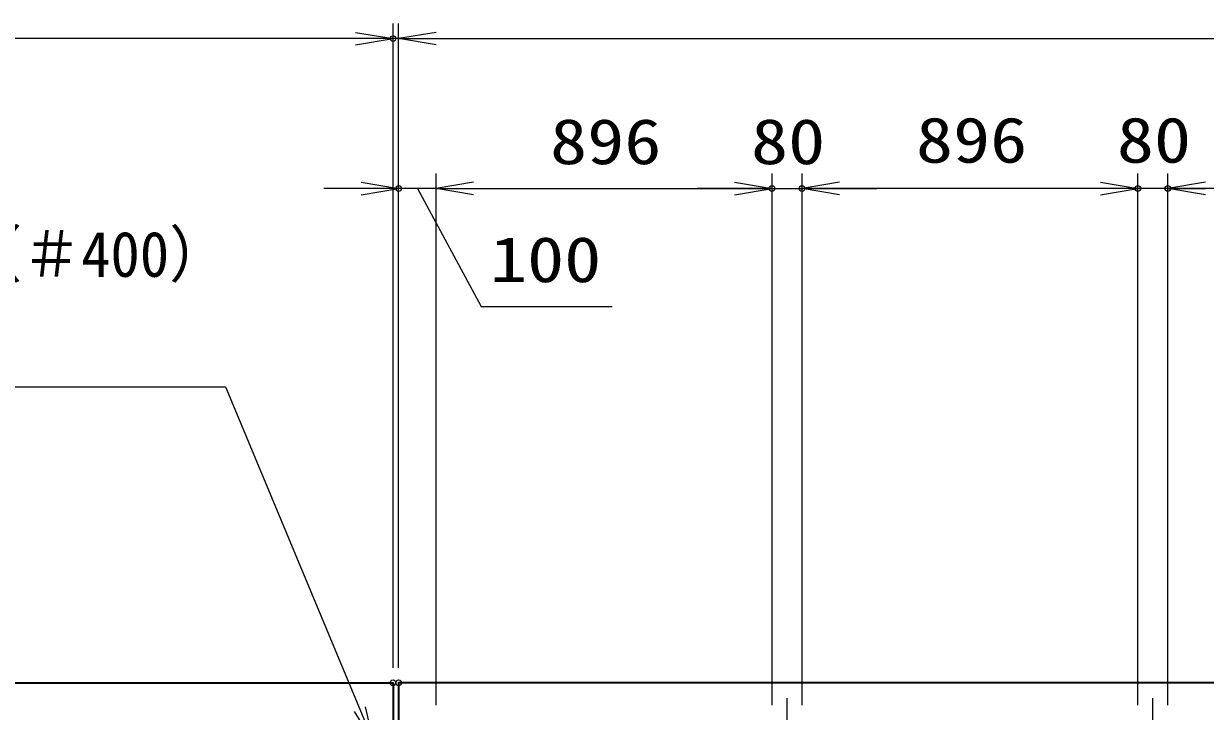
# Model space of a CAD drawing. Units: millimetres at full size. Extents: x -11880 to 11880, y -8400 to 8400.
# Drawn here: x -1142 to 2010, y 550 to 2385 of the extents above; entities that cross this region are included whole.
import ezdxf
from ezdxf.enums import TextEntityAlignment as Align

# ---------------------------------------------------------------- set-up
doc = ezdxf.new("R2010")
doc.units = ezdxf.units.MM
doc.header["$LTSCALE"] = 30
doc.header["$PDMODE"] = 32
doc.header["$PDSIZE"] = 15
doc.linetypes.add('USER1', pattern=[18, 12, -1.5, 3, -1.5])
for name, color, linetype, lineweight in [('0-1_外形線', 7, 'Continuous', 35), ('0-2_軸線', 200, 'USER1', 15), ('0-4_寸法線', 4, 'Continuous', 18), ('0-5_0', 7, 'Continuous', 18)]:
    doc.layers.add(name, color=color, linetype=linetype, lineweight=lineweight)
doc.layers.add('0-6_Defpoints', color=7, linetype='Continuous')
doc.styles.add('ＭＳ ゴシック', font='')
doc.styles.get('ＭＳ ゴシック').set_extended_font_data('MS Gothic')

# ---------------------------------------------------------------- blocks, each defined once
blk = doc.blocks.new('_Open')
at = {"layer": '0-5_0', "color": 4}
blk.add_line((-30, 5), (0, 0), dxfattribs=at)
blk.add_lwpolyline([(-30, -5), (0, 0), (-30, 0)], dxfattribs=at)
blk = doc.blocks.new('S40')
at = {"layer": '0-4_寸法線'}
for points in [[(19671102.3, 87086347.9), (19722678.3, 87086347.9), (19733430.6, 87060534.5), (19734584.1, 87057765.1)], [(19732969, 87060342.3), (19734584.1, 87057765.1), (19733892.1, 87060726.8)]]:
    blk.add_lwpolyline(points, dxfattribs=at)
at = {"layer": '0-4_寸法線', "color": 254, "style": 'ＭＳ ゴシック'}
for s, width, p in [('両取手 SUS304（＃400）', 0.95, (19671102.3, 87094048.4)), ('φ25-300L', 1.1, (19670497.5, 87087748.4))]:
    blk.add_text(s, height=3637, dxfattribs=dict(at, width=width)).set_placement(p, align=Align.BOTTOM_LEFT)

msp = doc.modelspace()

# ---------------------------------------------------------------- linework, layer by layer
at = {"layer": '0-1_外形線'}
for points in [[(-5156.9, 626.69), (-156.9, 626.69), (-156.9, 59.19)], [(4858.1, 626.69), (-141.9, 626.69), (-141.9, 59.19)]]:
    msp.add_lwpolyline(points, dxfattribs=at)
at = {"layer": '0-2_軸線'}
for p, q in [((894.1, -712.31), (894.1, 585.69)), ((1870.1, -712.31), (1870.1, 585.69))]:
    msp.add_line(p, q, dxfattribs=at)
at = {"layer": '0-4_寸法線'}
for p, q in [((-156.9, 666.69), (-156.9, 2385.25)), ((-156.9, 666.69), (-156.9, 2385.25)), ((-141.9, 666.69), (-141.9, 2385.25)), ((-141.9, 666.69), (-141.9, 2385.25)), ((-156.9, 2345.25), (-5156.9, 2345.25)), ((-256.9, 2345.25), (-356.9, 2345.25)), ((-141.9, 2345.25), (-156.9, 2345.25)), ((-141.9, 2345.25), (4858.1, 2345.25)), ((-41.9, 2345.25), (58.1, 2345.25)), ((-141.9, 666.69), (-141.9, 1985.25)), ((-41.9, 566.69), (-41.9, 1985.25)), ((-41.9, 566.69), (-41.9, 1985.25)), ((854.1, 566.69), (854.1, 1985.25)), ((854.1, 566.69), (854.1, 1985.25)), ((934.1, 566.69), (934.1, 1985.25)), ((934.1, 566.69), (934.1, 1985.25)), ((1830.1, 566.69), (1830.1, 1985.25)), ((1830.1, 566.69), (1830.1, 1985.25)), ((1910.1, 566.69), (1910.1, 1985.25)), ((1910.1, 566.69), (1910.1, 1985.25)), ((-241.9, 1945.25), (-341.9, 1945.25)), ((-41.9, 1945.25), (-141.9, 1945.25)), ((-41.9, 1945.25), (854.1, 1945.25)), ((58.1, 1945.25), (158.1, 1945.25)), ((754.1, 1945.25), (654.1, 1945.25)), ((854.1, 1945.25), (934.1, 1945.25)), ((1830.1, 1945.25), (934.1, 1945.25)), ((1034.1, 1945.25), (1134.1, 1945.25)), ((1730.1, 1945.25), (1630.1, 1945.25)), ((1910.1, 1945.25), (1830.1, 1945.25)), ((2806.1, 1945.25), (1910.1, 1945.25))]:
    msp.add_line(p, q, dxfattribs=at)
msp.add_lwpolyline([(-91.9, 1945.25), (78.58, 1630.54), (427.38, 1630.54)], dxfattribs=at)
at = {"layer": '0-6_Defpoints'}
for p in [(-156.9, 2345.25), (-141.9, 1945.25), (854.1, 1945.25), (934.1, 1945.25), (1830.1, 1945.25), (1910.1, 1945.25), (-156.9, 626.69), (-141.9, 626.69)]:
    msp.add_point(p, dxfattribs=at)

# ---------------------------------------------------------------- block references
at = {"layer": '0-4_寸法線'}
for name, p, xscale, yscale in [('_Open', (-156.9, 2345.25), 3.333333, 3.333333), ('_Open', (-156.9, 2345.25), 3.333333, 3.333333), ('_Open', (-141.9, 1945.25), 3.333333, 3.333333), ('_Open', (854.1, 1945.25), 3.333333, 3.333333), ('_Open', (854.1, 1945.25), 3.333333, 3.333333), ('_Open', (1830.1, 1945.25), 3.333333, 3.333333), ('_Open', (1830.1, 1945.25), 3.333333, 3.333333), ('S40', (-658026.37, -2901461.32), 0.03333333, 0.03333333)]:
    msp.add_blockref(name, p, dxfattribs=dict(at, xscale=xscale, yscale=yscale))
at = {"layer": '0-4_寸法線', "xscale": 3.333333, "yscale": 3.333333, "rotation": 180}
for p in [(-141.9, 2345.25), (-141.9, 2345.25), (-41.9, 1945.25), (-41.9, 1945.25), (934.1, 1945.25), (934.1, 1945.25), (1910.1, 1945.25), (1910.1, 1945.25)]:
    msp.add_blockref('_Open', p, dxfattribs=at)

# ---------------------------------------------------------------- texts
at = {"layer": '0-4_寸法線', "color": 254, "style": 'ＭＳ ゴシック', "width": 1.2}
for s, p in [('896', (262.1, 1973.93)), ('80', (798.1, 1973.93)), ('896', (1238.1, 1977.93)), ('80', (1774.1, 1977.93)), ('100', (101.78, 1659.22))]:
    msp.add_text(s, height=121.2, dxfattribs=at).set_placement(p, align=Align.BOTTOM_LEFT)

doc.saveas('drawing.dxf')
